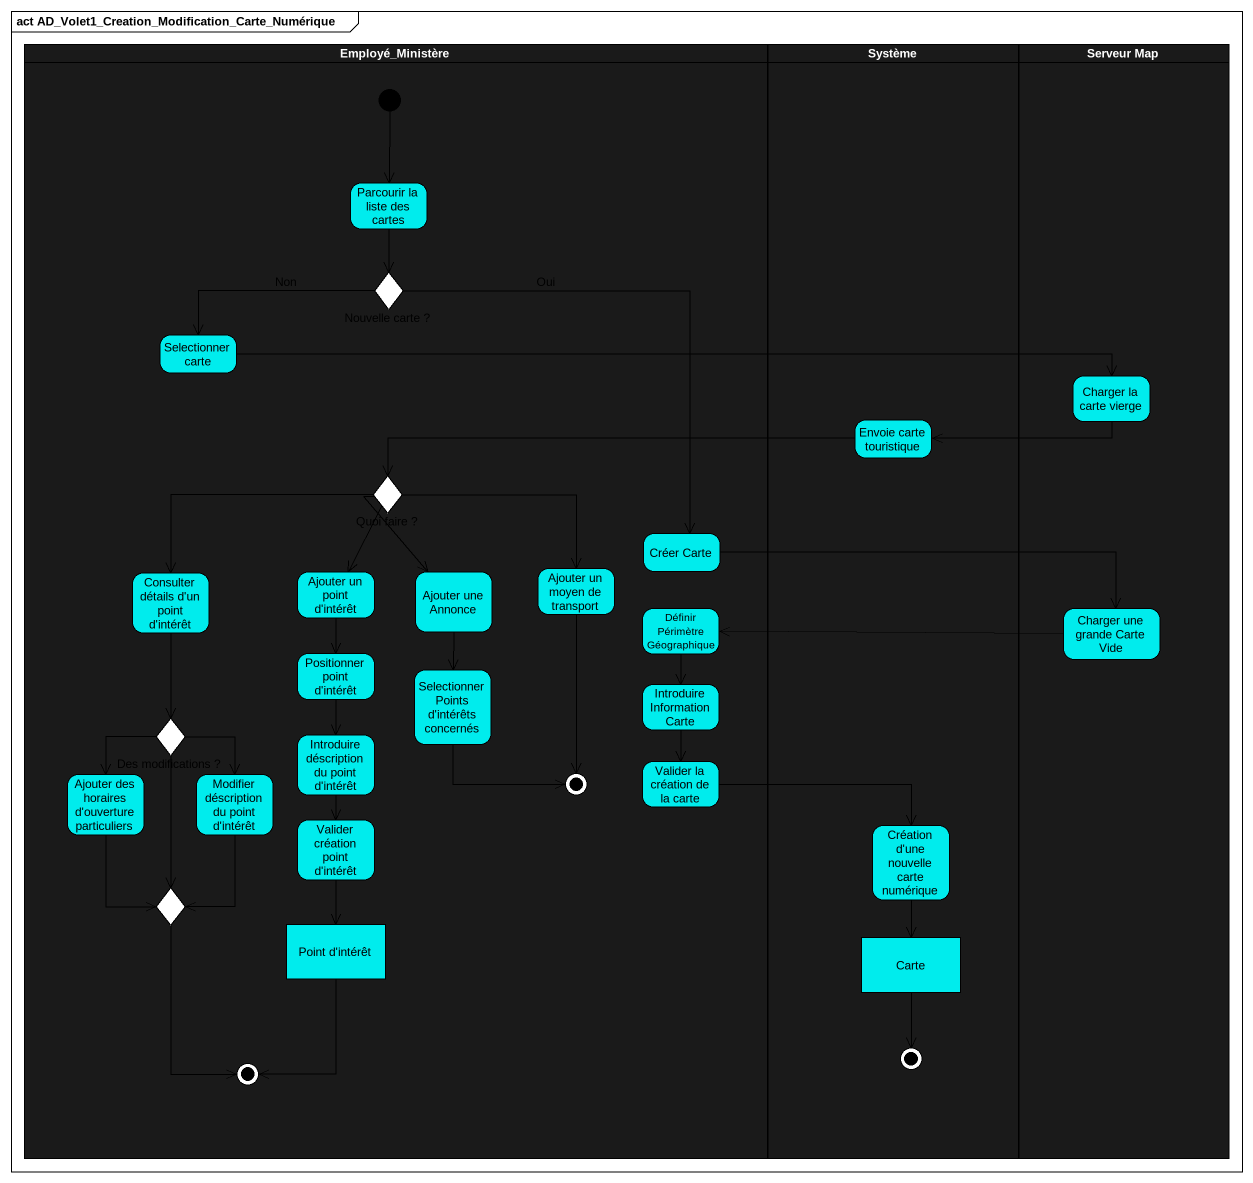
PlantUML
@startuml
mainframe act AD_Volet1_Creation_Modification_Carte_Numérique
hide empty description
state Employé_Ministère <<partition>> #1A1A1A {
  state "Parcourir la liste des cartes" as Parcourir_la_liste_des #00ECED
  state "Nouvelle carte ?" as Nouvelle_carte <<choice>> #00ECED
  state "Selectionner carte" as Selectionner_carte #00ECED
  state "Quoi faire ?" as Quoi_faire <<choice>> #00ECED
  state "Créer Carte" as Créer_Carte #00ECED
  state "Consulter détails d'un point d'intérêt" as Consulter_détails_d_un #00ECED
  state "Ajouter un point d'intérêt" as Ajouter_un_point_d_intérêt #00ECED
  state "Ajouter une Annonce" as Ajouter_une_Annonce #00ECED
  state "Ajouter un moyen de transport" as Ajouter_un_moyen_de #00ECED
  state "Définir Périmètre Géographique" as Définir_Périmètre #00ECED
  state "Positionner point d'intérêt" as Positionner_point_d_intérêt #00ECED
  state "Selectionner Points d'intérêts concernés" as Selectionner_Points_d #00ECED
  state "Introduire Information Carte" as Introduire_Information_Carte #00ECED
  state "Des modifications ?" as Des_modifications <<choice>> #00ECED
  state "Introduire déscription du point d'intérêt" as Introduire_déscription_du #00ECED
  state "Ajouter des horaires d'ouverture particuliers" as Ajouter_des_horaires_d #00ECED
  state "Modifier déscription du point d'intérêt" as Modifier_déscription_du #00ECED
  state final1 <<end>> #00ECED
  state "Valider la création de la carte" as Valider_la_création_de_la #00ECED
  state "Valider création point d'intérêt" as Valider_création_point_d #00ECED
  state choice1 <<choice>> #00ECED
  state "Point d'intérêt" as Point_d_intérêt <<object>> #00ECED
  state final3 <<end>> #00ECED
  [*] --> Parcourir_la_liste_des
}
state Système <<partition>> #1A1A1A {
  state "Envoie carte touristique" as Envoie_carte_touristique #00ECED
  state "Création d'une nouvelle carte numérique" as Création_d_une_nouvelle #00ECED
  state Carte <<object>> #00ECED
  Carte --> [*]
}
state "Serveur Map" as Serveur_Map <<partition>> #1A1A1A {
  state "Charger la carte vierge" as Charger_la_carte_vierge #00ECED
  state "Charger une grande Carte Vide" as Charger_une_grande_Carte #00ECED
}
Parcourir_la_liste_des --> Nouvelle_carte
Nouvelle_carte -left-> Selectionner_carte : Non
Nouvelle_carte --> Créer_Carte : Oui
Selectionner_carte -right-> Charger_la_carte_vierge
Charger_la_carte_vierge -left-> Envoie_carte_touristique
Envoie_carte_touristique -left-> Quoi_faire
Quoi_faire -left-> Consulter_détails_d_un
Quoi_faire --> Ajouter_un_point_d_intérêt
Quoi_faire --> Ajouter_une_Annonce
Quoi_faire -right-> Ajouter_un_moyen_de
Créer_Carte -right-> Charger_une_grande_Carte
Consulter_détails_d_un --> Des_modifications
Ajouter_un_point_d_intérêt --> Positionner_point_d_intérêt
Ajouter_une_Annonce --> Selectionner_Points_d
Ajouter_un_moyen_de --> final1
Définir_Périmètre --> Introduire_Information_Carte
Charger_une_grande_Carte -left-> Définir_Périmètre
Positionner_point_d_intérêt --> Introduire_déscription_du
Selectionner_Points_d --> final1
Introduire_Information_Carte --> Valider_la_création_de_la
Des_modifications --> Ajouter_des_horaires_d
Des_modifications --> Modifier_déscription_du
Des_modifications --> choice1
Introduire_déscription_du --> Valider_création_point_d
Ajouter_des_horaires_d --> choice1
Modifier_déscription_du --> choice1
Valider_la_création_de_la -right-> Création_d_une_nouvelle
Valider_création_point_d --> Point_d_intérêt
Création_d_une_nouvelle --> Carte
choice1 --> final3
Point_d_intérêt --> final3
@enduml
